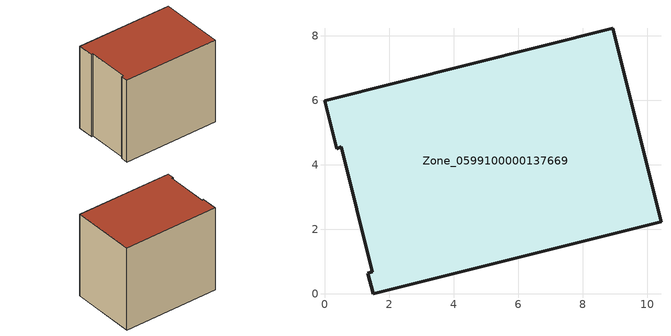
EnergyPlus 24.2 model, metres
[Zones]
Zone_0599100000137669
 floor ground (C_G): 1.35,0.64 1.48,0.68 0.52,4.56 0.38,4.49 0,5.99 8.93,8.23 10.43,2.24 1.51,0 z0
 wall outside (C_F): 1.51,0 10.43,2.24 8.93,8.23 0,5.99 0.38,4.49 0.52,4.56 1.48,0.68 1.35,0.64 1.51,0 z0:8.16
 roof outside (C_R): 1.48,0.68 1.35,0.64 1.51,0 10.43,2.24 8.93,8.23 0,5.99 0.38,4.49 0.52,4.56 z8.16
[BUILDING]
Pand.0599100000137669: North Axis=0; Terrain=City; Loads Convergence Tolerance Value=0.04; Temperature Convergence Tolerance Value=0.4; Solar Distribution=FullExterior; Maximum Number of Warmup Days=25; Minimum Number of Warmup Days=1
[Site:Location]
Rotterdam.The.Hague.AP_ZH_NLD Design_Conditions: Latitude=51.96; Longitude=4.45; Time Zone=1; Elevation=-4.5
[SITE:GROUNDTEMPERATURE:BUILDINGSURFACE]
18, 18, 18, 18, 18, 18, 18, 18, 18, 18, 18, 18
[MATERIAL] Thermal Absorptance=0.9; Solar Absorptance=0.7; Visible Absorptance=0.7
Name | Roughness | Thickness | Conductivity | Density | Specific Heat
G.TI.1946-1964 | MediumSmooth | 0.15 | 1 | 540 | 1210
F.TI.1946-1964 | Rough | 0.3 | 0.857143 | 1920 | 840
R.TI.1946-1964 | MediumRough | 0.2 | 0.277778 | 1500 | 1000
[CONSTRUCTION]
C_G: G.TI.1946-1964
C_F: F.TI.1946-1964
C_R: R.TI.1946-1964
[ZONE]
Zone_0599100000137669: Type=1; Multiplier=1; Ceiling Height=Autocalculate; Volume=Autocalculate; Floor Area=autocalculate; Part of Total Floor Area=Yes
[ZONEINFILTRATION:DESIGNFLOWRATE]
Infil_Zone_0599100000137669: Zone or ZoneList or Space or SpaceList=Zone_0599100000137669; Schedule=AlwaysOn; Design Flow Rate Calculation Method=Flow/Area; Flow Rate per Floor Area=0.003; Constant Term Coefficient=1; Temperature Term Coefficient=0; Velocity Term Coefficient=0; Velocity Squared Term Coefficient=0
[HVACTEMPLATE:ZONE:IDEALLOADSAIRSYSTEM]
Zone_0599100000137669: Maximum Heating Supply Air Temperature=50; Minimum Cooling Supply Air Temperature=13; Maximum Heating Supply Air Humidity Ratio=0.0156; Minimum Cooling Supply Air Humidity Ratio=0.0077; Heating Limit=NoLimit; Cooling Limit=NoLimit; Dehumidification Control Type=ConstantSensibleHeatRatio; Cooling Sensible Heat Ratio=0.7; Dehumidification Setpoint=60; Humidification Control Type=None; Humidification Setpoint=30; Outdoor Air Method=None; Outdoor Air Flow Rate per Person=0.00944; Outdoor Air Flow Rate per Zone Floor Area=0; Outdoor Air Flow Rate per Zone=0; Demand Controlled Ventilation Type=None; Outdoor Air Economizer Type=NoEconomizer; Heat Recovery Type=None; Sensible Heat Recovery Effectiveness=0.7; Latent Heat Recovery Effectiveness=0.65
[ZONECONTROL:THERMOSTAT]
ThermostatControl_Zone_0599100000137669: Zone or ZoneList=Zone_0599100000137669; Control Type Schedule=DualSetpointControlType; Control 1=Thermostat_Zone_0599100000137669; Temperature Difference Between Cutout And Setpoint=0
[THERMOSTATSETPOINT:DUALSETPOINT]
Thermostat_Zone_0599100000137669: Heating Setpoint Temperature Schedule=HeatingSetpoint_Zone_0599100000137669; Cooling Setpoint Temperature Schedule=CoolingSetpoint_Zone_0599100000137669
[SCHEDULE:COMPACT]
HeatingSetpoint_Zone_0599100000137669: Through: 12/31, For: AllDays, Until: 24:00, 21
CoolingSetpoint_Zone_0599100000137669: Through: 12/31, For: AllDays, Until: 24:00, 24
DualSetpointControlType: Through: 12/31, For: AllDays, Until: 24:00, 4
AlwaysOn: Through: 12/31, For: AllDays, Until: 24:00, 1
